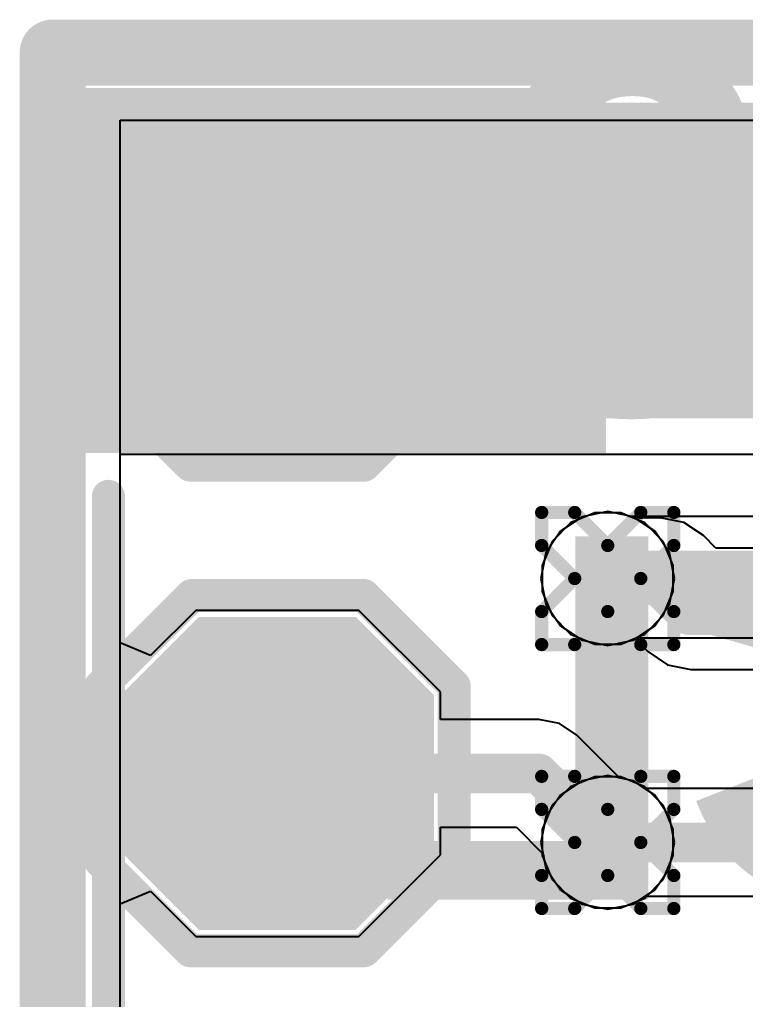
# Model space of a CAD drawing. Header units: inches. Extents: x 3 to 215, y 2 to 215.
# Drawn here: x 2.87 to 2.9798, y 3.0353 to 3.1836 of the extents above; entities that cross this region are included whole.
import ezdxf

# ---------------------------------------------------------------- set-up
doc = ezdxf.new("R2010")
doc.units = ezdxf.units.IN
doc.header["$MEASUREMENT"] = 0
for name, color, linetype in [('Board_Outline', 56, 'Continuous'), ('Bottom Layer', 5, 'Continuous'), ('Bottom Overlay', 54, 'Continuous'), ('Bottom Paste', 16, 'Continuous'), ('Bottom Solder', 6, 'Continuous'), ('Drill Drawing', 1, 'Continuous'), ('Layer 1', 16, 'Continuous'), ('Layer 2', 76, 'Continuous'), ('Top Layer', 1, 'Continuous'), ('Top Overlay', 2, 'Continuous'), ('Top Paste', 8, 'Continuous'), ('Top Solder', 216, 'Continuous'), ('Via Holes', 16, 'Continuous')]:
    doc.layers.add(name, color=color, linetype=linetype)
doc.styles.add('Arial_Bold', font='', dxfattribs={"height": 0.2})
doc.styles.get('Arial_Bold').set_extended_font_data('Arial', bold=True)

# ---------------------------------------------------------------- blocks, each defined once
blk = doc.blocks.new('T____________0_5___B_29')
at = {"layer": 'Bottom Layer'}
blk.add_hatch(color=5, dxfattribs=at).paths.add_polyline_path([(0.00984, 0.01969), (-0.00984, 0.01969), (-0.01969, 0.00984), (-0.01969, -0.00984), (-0.00984, -0.01969), (0.00984, -0.01969), (0.01969, -0.00984), (0.01969, 0.00984)])
at = {"layer": 'Bottom Paste'}
blk.add_hatch(color=16, dxfattribs=at).paths.add_polyline_path([(0.00984, 0.01969), (-0.00984, 0.01969), (-0.01969, 0.00984), (-0.01969, -0.00984), (-0.00984, -0.01969), (0.00984, -0.01969), (0.01969, -0.00984), (0.01969, 0.00984)])
at = {"layer": 'Bottom Solder'}
blk.add_hatch(color=6, dxfattribs=at).paths.add_polyline_path([(0.01184, 0.02369), (-0.01184, 0.02369), (-0.02369, 0.01184), (-0.02369, -0.01184), (-0.01184, -0.02369), (0.01184, -0.02369), (0.02369, -0.01184), (0.02369, 0.01184)])
at = {"layer": 'Bottom Overlay'}
for points in [[(-0.01328, 0.02672, 0.005, 0.005, 0), (-0.02684, 0.01316, 0.005, 0.005, 0)], [(-0.01328, 0.02672, 0.005, 0.005, 0), (0.01318, 0.02672, 0.005, 0.005, 0)], [(0.01318, 0.02672, 0.005, 0.005, 0), (0.02692, 0.01299, 0.005, 0.005, 0)], [(-0.02684, 0.01316, 0.005, 0.005, 0), (-0.02684, -0.01312, 0.005, 0.005, 0)], [(0.02692, 0.01299, 0.005, 0.005, 0), (0.02692, -0.01308, 0.005, 0.005, 0)], [(-0.02684, -0.01312, 0.005, 0.005, 0), (-0.01321, -0.02675, 0.005, 0.005, 0)], [(0.02692, -0.01308, 0.005, 0.005, 0), (0.01325, -0.02675, 0.005, 0.005, 0)], [(-0.01321, -0.02675, 0.005, 0.005, 0), (0.01325, -0.02675, 0.005, 0.005, 0)]]:
    blk.add_lwpolyline(points, format="xyseb", dxfattribs=at)
for points in [[(-0.01453, 0.02672, 0.0025, 0.0025, 1), (-0.01203, 0.02672, 0.0025, 0.0025, 1)], [(-0.01453, 0.02672, 0.0025, 0.0025, 1), (-0.01203, 0.02672, 0.0025, 0.0025, 1)], [(0.01193, 0.02672, 0.0025, 0.0025, 1), (0.01443, 0.02672, 0.0025, 0.0025, 1)], [(0.01193, 0.02672, 0.0025, 0.0025, 1), (0.01443, 0.02672, 0.0025, 0.0025, 1)], [(-0.02809, 0.01316, 0.0025, 0.0025, 1), (-0.02559, 0.01316, 0.0025, 0.0025, 1)], [(-0.02809, 0.01316, 0.0025, 0.0025, 1), (-0.02559, 0.01316, 0.0025, 0.0025, 1)], [(0.02567, 0.01299, 0.0025, 0.0025, 1), (0.02817, 0.01299, 0.0025, 0.0025, 1)], [(0.02567, 0.01299, 0.0025, 0.0025, 1), (0.02817, 0.01299, 0.0025, 0.0025, 1)], [(-0.02809, -0.01312, 0.0025, 0.0025, 1), (-0.02559, -0.01312, 0.0025, 0.0025, 1)], [(-0.02809, -0.01312, 0.0025, 0.0025, 1), (-0.02559, -0.01312, 0.0025, 0.0025, 1)], [(0.02567, -0.01308, 0.0025, 0.0025, 1), (0.02817, -0.01308, 0.0025, 0.0025, 1)], [(0.02567, -0.01308, 0.0025, 0.0025, 1), (0.02817, -0.01308, 0.0025, 0.0025, 1)], [(-0.01446, -0.02675, 0.0025, 0.0025, 1), (-0.01196, -0.02675, 0.0025, 0.0025, 1)], [(-0.01446, -0.02675, 0.0025, 0.0025, 1), (-0.01196, -0.02675, 0.0025, 0.0025, 1)], [(0.012, -0.02675, 0.0025, 0.0025, 1), (0.0145, -0.02675, 0.0025, 0.0025, 1)], [(0.012, -0.02675, 0.0025, 0.0025, 1), (0.0145, -0.02675, 0.0025, 0.0025, 1)]]:
    blk.add_lwpolyline(points, format="xyseb", close=True, dxfattribs=at)
blk = doc.blocks.new('T____________0_5___B_33')
at = {"layer": 'Bottom Layer'}
blk.add_hatch(color=5, dxfattribs=at).paths.add_polyline_path([(0.00984, 0.01969), (-0.00984, 0.01969), (-0.01969, 0.00984), (-0.01969, -0.00984), (-0.00984, -0.01969), (0.00984, -0.01969), (0.01969, -0.00984), (0.01969, 0.00984)])
at = {"layer": 'Bottom Paste'}
blk.add_hatch(color=16, dxfattribs=at).paths.add_polyline_path([(0.00984, 0.01969), (-0.00984, 0.01969), (-0.01969, 0.00984), (-0.01969, -0.00984), (-0.00984, -0.01969), (0.00984, -0.01969), (0.01969, -0.00984), (0.01969, 0.00984)])
at = {"layer": 'Bottom Solder'}
blk.add_hatch(color=6, dxfattribs=at).paths.add_polyline_path([(0.01184, 0.02369), (-0.01184, 0.02369), (-0.02369, 0.01184), (-0.02369, -0.01184), (-0.01184, -0.02369), (0.01184, -0.02369), (0.02369, -0.01184), (0.02369, 0.01184)])
at = {"layer": 'Bottom Overlay'}
for points in [[(-0.01328, 0.02672, 0.005, 0.005, 0), (-0.02684, 0.01316, 0.005, 0.005, 0)], [(-0.01328, 0.02672, 0.005, 0.005, 0), (0.01318, 0.02672, 0.005, 0.005, 0)], [(0.01318, 0.02672, 0.005, 0.005, 0), (0.02692, 0.01299, 0.005, 0.005, 0)], [(-0.02684, 0.01316, 0.005, 0.005, 0), (-0.02684, -0.01312, 0.005, 0.005, 0)], [(0.02692, 0.01299, 0.005, 0.005, 0), (0.02692, -0.01308, 0.005, 0.005, 0)], [(-0.02684, -0.01312, 0.005, 0.005, 0), (-0.01321, -0.02675, 0.005, 0.005, 0)], [(0.02692, -0.01308, 0.005, 0.005, 0), (0.01325, -0.02675, 0.005, 0.005, 0)], [(-0.01321, -0.02675, 0.005, 0.005, 0), (0.01325, -0.02675, 0.005, 0.005, 0)]]:
    blk.add_lwpolyline(points, format="xyseb", dxfattribs=at)
for points in [[(-0.01453, 0.02672, 0.0025, 0.0025, 1), (-0.01203, 0.02672, 0.0025, 0.0025, 1)], [(-0.01453, 0.02672, 0.0025, 0.0025, 1), (-0.01203, 0.02672, 0.0025, 0.0025, 1)], [(0.01193, 0.02672, 0.0025, 0.0025, 1), (0.01443, 0.02672, 0.0025, 0.0025, 1)], [(0.01193, 0.02672, 0.0025, 0.0025, 1), (0.01443, 0.02672, 0.0025, 0.0025, 1)], [(-0.02809, 0.01316, 0.0025, 0.0025, 1), (-0.02559, 0.01316, 0.0025, 0.0025, 1)], [(-0.02809, 0.01316, 0.0025, 0.0025, 1), (-0.02559, 0.01316, 0.0025, 0.0025, 1)], [(0.02567, 0.01299, 0.0025, 0.0025, 1), (0.02817, 0.01299, 0.0025, 0.0025, 1)], [(0.02567, 0.01299, 0.0025, 0.0025, 1), (0.02817, 0.01299, 0.0025, 0.0025, 1)], [(-0.02809, -0.01312, 0.0025, 0.0025, 1), (-0.02559, -0.01312, 0.0025, 0.0025, 1)], [(-0.02809, -0.01312, 0.0025, 0.0025, 1), (-0.02559, -0.01312, 0.0025, 0.0025, 1)], [(0.02567, -0.01308, 0.0025, 0.0025, 1), (0.02817, -0.01308, 0.0025, 0.0025, 1)], [(0.02567, -0.01308, 0.0025, 0.0025, 1), (0.02817, -0.01308, 0.0025, 0.0025, 1)], [(-0.01446, -0.02675, 0.0025, 0.0025, 1), (-0.01196, -0.02675, 0.0025, 0.0025, 1)], [(-0.01446, -0.02675, 0.0025, 0.0025, 1), (-0.01196, -0.02675, 0.0025, 0.0025, 1)], [(0.012, -0.02675, 0.0025, 0.0025, 1), (0.0145, -0.02675, 0.0025, 0.0025, 1)], [(0.012, -0.02675, 0.0025, 0.0025, 1), (0.0145, -0.02675, 0.0025, 0.0025, 1)]]:
    blk.add_lwpolyline(points, format="xyseb", close=True, dxfattribs=at)
blk = doc.blocks.new('V________T______36')
at = {"layer": 'Top Layer'}
blk.add_hatch(color=1, dxfattribs=at).paths.add_polyline_path([(0.12598, 0.08514), (0.17323, 0.08514), (0.17323, 0.01427), (0.12598, 0.01427)])
at = {"layer": 'Top Paste'}
blk.add_hatch(color=8, dxfattribs=at).paths.add_polyline_path([(0.12598, 0.08514), (0.17323, 0.08514), (0.17323, 0.01427), (0.12598, 0.01427)])
at = {"layer": 'Top Solder'}
blk.add_hatch(color=216, dxfattribs=at).paths.add_polyline_path([(0.12198, 0.08914), (0.17723, 0.08914), (0.17723, 0.01027), (0.12198, 0.01027)])
at = {"layer": 'Top Overlay'}
for points in [[(-0.11356, 0.08556, 0.005, 0.005, 0), (0.11544, 0.08556, 0.005, 0.005, 0)], [(0.15981, -0.00474, 0.005, 0.005, 0), (0.15981, -0.04528, 0.005, 0.005, 0)]]:
    blk.add_lwpolyline(points, format="xyseb", dxfattribs=at)
for points in [[(0.11419, 0.08556, 0.0025, 0.0025, 1), (0.11669, 0.08556, 0.0025, 0.0025, 1)], [(0.15856, -0.00474, 0.0025, 0.0025, 1), (0.16106, -0.00474, 0.0025, 0.0025, 1)]]:
    blk.add_lwpolyline(points, format="xyseb", close=True, dxfattribs=at)

msp = doc.modelspace()

# ---------------------------------------------------------------- hatches: boundary and pattern name
at = {"layer": 'Bottom Layer'}
msp.add_hatch(color=5, dxfattribs=at).paths.add_polyline_path([(2.8852, 3.12324), (3.047, 3.12324), (3.047, 3.171), (2.8852, 3.171)])
h = msp.add_hatch(color=5, dxfattribs=at)
edge = h.paths.add_edge_path()
edge.add_arc((2.959, 3.099), 0.00492, 0, 360)
h = msp.add_hatch(color=5, dxfattribs=at)
edge = h.paths.add_edge_path()
edge.add_arc((2.959, 3.05905), 0.00492, 0, 360)
at = {"layer": 'Layer 1'}
h = msp.add_hatch(color=16, dxfattribs=at)
edge = h.paths.add_edge_path()
edge.add_arc((2.959, 3.099), 0.00492, 0, 360)
h = msp.add_hatch(color=16, dxfattribs=at)
edge = h.paths.add_edge_path()
edge.add_arc((2.959, 3.05905), 0.00492, 0, 360)
at = {"layer": 'Layer 2'}
h = msp.add_hatch(color=76, dxfattribs=at)
edge = h.paths.add_edge_path()
edge.add_arc((2.959, 3.099), 0.00492, 0, 360)
h = msp.add_hatch(color=76, dxfattribs=at)
edge = h.paths.add_edge_path()
edge.add_arc((2.959, 3.05905), 0.00492, 0, 360)
at = {"layer": 'Top Layer'}
h = msp.add_hatch(color=1, dxfattribs=at)
edge = h.paths.add_edge_path()
edge.add_arc((2.959, 3.099), 0.00492, 0, 360)
h = msp.add_hatch(color=1, dxfattribs=at)
edge = h.paths.add_edge_path()
edge.add_arc((2.959, 3.05905), 0.00492, 0, 360)
at = {"layer": 'Via Holes'}
h = msp.add_hatch(color=7, dxfattribs=at)
edge = h.paths.add_edge_path()
edge.add_arc((2.959, 3.099), 0.00394, 0, 360)
h = msp.add_hatch(color=7, dxfattribs=at)
edge = h.paths.add_edge_path()
edge.add_arc((2.959, 3.05905), 0.00394, 0, 360)

# ---------------------------------------------------------------- linework, layer by layer
at = {"layer": 'Board_Outline'}
for points in [[(2.875, 3.1786, 0.01, 0.01, 0), (3.095, 3.1786, 0.01, 0.01, 0)], [(2.875, 2.814, 0.01, 0.01, 0), (2.875, 3.1786, 0.01, 0.01, 0)]]:
    msp.add_lwpolyline(points, format="xyseb", dxfattribs=at)
msp.add_lwpolyline([(2.8725, 3.1786, 0.005, 0.005, 1), (2.8775, 3.1786, 0.005, 0.005, 1)], format="xyseb", close=True, dxfattribs=at)
msp.add_lwpolyline([(2.8725, 3.1786, 0.005, 0.005, 1), (2.8775, 3.1786, 0.005, 0.005, 1)], format="xyseb", close=True, dxfattribs=at)
at = {"layer": 'Bottom Layer'}
for p, q in [((2.8852, 3.08926), (2.8852, 3.11783)), ((2.8852, 3.11783), (3.08895, 3.11783)), ((2.959, 3.10912), (2.95513, 3.10835)), ((2.96287, 3.10835), (2.959, 3.10912)), ((2.95513, 3.10835), (2.95185, 3.10615)), ((2.96615, 3.10615), (2.96287, 3.10835)), ((2.95185, 3.10615), (2.94965, 3.10287)), ((2.96835, 3.10287), (2.96615, 3.10615)), ((2.94965, 3.10287), (2.94888, 3.099)), ((2.96912, 3.099), (2.96835, 3.10287)), ((2.94888, 3.099), (2.94965, 3.09513)), ((2.96835, 3.09513), (2.96912, 3.099)), ((2.89666, 3.09418), (2.88981, 3.08734)), ((2.92134, 3.09418), (2.89666, 3.09418)), ((2.93369, 3.08184), (2.92134, 3.09418)), ((2.94965, 3.09513), (2.95185, 3.09185)), ((2.96615, 3.09185), (2.96835, 3.09513)), ((2.95185, 3.09185), (2.95513, 3.08965)), ((2.96287, 3.08965), (2.96615, 3.09185)), ((2.88981, 3.08734), (2.8852, 3.08926)), ((2.95513, 3.08965), (2.959, 3.08888)), ((2.959, 3.08888), (2.96287, 3.08965)), ((2.93369, 3.07766), (2.93369, 3.08184)), ((2.94855, 3.07766), (2.93369, 3.07766)), ((2.95168, 3.07704), (2.94855, 3.07766)), ((2.94855, 3.07766), (2.94855, 3.07766)), ((2.95432, 3.07527), (2.95168, 3.07704)), ((2.96077, 3.06882), (2.95432, 3.07527)), ((2.96287, 3.0684), (2.96077, 3.06882)), ((2.96615, 3.06621), (2.96287, 3.0684)), ((2.96835, 3.06293), (2.96615, 3.06621)), ((2.96912, 3.05905), (2.96835, 3.06293)), ((2.93369, 3.05716), (2.93369, 3.06134)), ((2.93369, 3.06134), (2.94518, 3.06134)), ((2.94518, 3.06134), (2.94924, 3.05728)), ((2.96835, 3.05518), (2.96912, 3.05905)), ((2.92134, 3.04481), (2.93369, 3.05716)), ((2.94924, 3.05728), (2.94965, 3.05518)), ((2.94965, 3.05518), (2.95185, 3.0519)), ((2.96615, 3.0519), (2.96835, 3.05518)), ((2.8852, 3.04974), (2.88981, 3.05166)), ((2.88981, 3.05166), (2.89666, 3.04481)), ((2.95185, 3.0519), (2.95513, 3.04971)), ((2.96287, 3.04971), (2.96615, 3.0519)), ((2.8852, 3.01576), (2.8852, 3.04974)), ((2.95513, 3.04971), (2.959, 3.04894)), ((2.959, 3.04894), (2.96287, 3.04971)), ((2.89666, 3.04481), (2.92134, 3.04481))]:
    msp.add_line(p, q, dxfattribs=at)
for points in [[(2.909, 3.143, 0.006, 0.006, 0), (2.91263, 3.13937, 0.006, 0.006, 0)], [(2.909, 3.0695, 0.006, 0.006, 0), (2.94855, 3.0695, 0.006, 0.006, 0)], [(2.94855, 3.0695, 0.006, 0.006, 0), (2.959, 3.05905, 0.006, 0.006, 0)]]:
    msp.add_lwpolyline(points, format="xyseb", dxfattribs=at)
for points in [[(2.9075, 3.143, 0.003, 0.003, 1), (2.9105, 3.143, 0.003, 0.003, 1)], [(2.91113, 3.13937, 0.003, 0.003, 1), (2.91413, 3.13937, 0.003, 0.003, 1)], [(2.9075, 3.0695, 0.003, 0.003, 1), (2.9105, 3.0695, 0.003, 0.003, 1)], [(2.94705, 3.0695, 0.003, 0.003, 1), (2.95005, 3.0695, 0.003, 0.003, 1)], [(2.94705, 3.0695, 0.003, 0.003, 1), (2.95005, 3.0695, 0.003, 0.003, 1)], [(2.9575, 3.05905, 0.003, 0.003, 1), (2.9605, 3.05905, 0.003, 0.003, 1)]]:
    msp.add_lwpolyline(points, format="xyseb", close=True, dxfattribs=at)
at = {"layer": 'Drill Drawing'}
for points in [[(2.949, 3.104, 0.002, 0.002, 0), (2.949, 3.109, 0.002, 0.002, 0)], [(2.949, 3.109, 0.002, 0.002, 0), (2.954, 3.109, 0.002, 0.002, 0)], [(2.954, 3.109, 0.002, 0.002, 0), (2.959, 3.104, 0.002, 0.002, 0)], [(2.959, 3.104, 0.002, 0.002, 0), (2.964, 3.109, 0.002, 0.002, 0)], [(2.964, 3.109, 0.002, 0.002, 0), (2.969, 3.109, 0.002, 0.002, 0)], [(2.969, 3.104, 0.002, 0.002, 0), (2.969, 3.109, 0.002, 0.002, 0)], [(2.949, 3.104, 0.002, 0.002, 0), (2.954, 3.099, 0.002, 0.002, 0)], [(2.964, 3.099, 0.002, 0.002, 0), (2.969, 3.104, 0.002, 0.002, 0)], [(2.949, 3.094, 0.002, 0.002, 0), (2.954, 3.099, 0.002, 0.002, 0)], [(2.964, 3.099, 0.002, 0.002, 0), (2.969, 3.094, 0.002, 0.002, 0)], [(2.949, 3.089, 0.002, 0.002, 0), (2.949, 3.094, 0.002, 0.002, 0)], [(2.954, 3.089, 0.002, 0.002, 0), (2.959, 3.094, 0.002, 0.002, 0)], [(2.959, 3.094, 0.002, 0.002, 0), (2.964, 3.089, 0.002, 0.002, 0)], [(2.969, 3.089, 0.002, 0.002, 0), (2.969, 3.094, 0.002, 0.002, 0)], [(2.949, 3.089, 0.002, 0.002, 0), (2.954, 3.089, 0.002, 0.002, 0)], [(2.964, 3.089, 0.002, 0.002, 0), (2.969, 3.089, 0.002, 0.002, 0)], [(2.949, 3.06405, 0.002, 0.002, 0), (2.949, 3.06905, 0.002, 0.002, 0)], [(2.949, 3.06905, 0.002, 0.002, 0), (2.954, 3.06905, 0.002, 0.002, 0)], [(2.954, 3.06905, 0.002, 0.002, 0), (2.959, 3.06405, 0.002, 0.002, 0)], [(2.959, 3.06405, 0.002, 0.002, 0), (2.964, 3.06905, 0.002, 0.002, 0)], [(2.964, 3.06905, 0.002, 0.002, 0), (2.969, 3.06905, 0.002, 0.002, 0)], [(2.969, 3.06405, 0.002, 0.002, 0), (2.969, 3.06905, 0.002, 0.002, 0)], [(2.949, 3.06405, 0.002, 0.002, 0), (2.954, 3.05905, 0.002, 0.002, 0)], [(2.964, 3.05905, 0.002, 0.002, 0), (2.969, 3.06405, 0.002, 0.002, 0)], [(2.949, 3.05405, 0.002, 0.002, 0), (2.954, 3.05905, 0.002, 0.002, 0)], [(2.964, 3.05905, 0.002, 0.002, 0), (2.969, 3.05405, 0.002, 0.002, 0)], [(2.949, 3.04905, 0.002, 0.002, 0), (2.949, 3.05405, 0.002, 0.002, 0)], [(2.954, 3.04905, 0.002, 0.002, 0), (2.959, 3.05405, 0.002, 0.002, 0)], [(2.959, 3.05405, 0.002, 0.002, 0), (2.964, 3.04905, 0.002, 0.002, 0)], [(2.969, 3.04905, 0.002, 0.002, 0), (2.969, 3.05405, 0.002, 0.002, 0)], [(2.949, 3.04905, 0.002, 0.002, 0), (2.954, 3.04905, 0.002, 0.002, 0)], [(2.964, 3.04905, 0.002, 0.002, 0), (2.969, 3.04905, 0.002, 0.002, 0)]]:
    msp.add_lwpolyline(points, format="xyseb", dxfattribs=at)
for points in [[(2.9485, 3.109, 0.001, 0.001, 1), (2.9495, 3.109, 0.001, 0.001, 1)], [(2.9485, 3.109, 0.001, 0.001, 1), (2.9495, 3.109, 0.001, 0.001, 1)], [(2.9535, 3.109, 0.001, 0.001, 1), (2.9545, 3.109, 0.001, 0.001, 1)], [(2.9535, 3.109, 0.001, 0.001, 1), (2.9545, 3.109, 0.001, 0.001, 1)], [(2.9635, 3.109, 0.001, 0.001, 1), (2.9645, 3.109, 0.001, 0.001, 1)], [(2.9635, 3.109, 0.001, 0.001, 1), (2.9645, 3.109, 0.001, 0.001, 1)], [(2.9685, 3.109, 0.001, 0.001, 1), (2.9695, 3.109, 0.001, 0.001, 1)], [(2.9685, 3.109, 0.001, 0.001, 1), (2.9695, 3.109, 0.001, 0.001, 1)], [(2.9485, 3.104, 0.001, 0.001, 1), (2.9495, 3.104, 0.001, 0.001, 1)], [(2.9485, 3.104, 0.001, 0.001, 1), (2.9495, 3.104, 0.001, 0.001, 1)], [(2.9585, 3.104, 0.001, 0.001, 1), (2.9595, 3.104, 0.001, 0.001, 1)], [(2.9585, 3.104, 0.001, 0.001, 1), (2.9595, 3.104, 0.001, 0.001, 1)], [(2.9685, 3.104, 0.001, 0.001, 1), (2.9695, 3.104, 0.001, 0.001, 1)], [(2.9685, 3.104, 0.001, 0.001, 1), (2.9695, 3.104, 0.001, 0.001, 1)], [(2.9535, 3.099, 0.001, 0.001, 1), (2.9545, 3.099, 0.001, 0.001, 1)], [(2.9535, 3.099, 0.001, 0.001, 1), (2.9545, 3.099, 0.001, 0.001, 1)], [(2.9635, 3.099, 0.001, 0.001, 1), (2.9645, 3.099, 0.001, 0.001, 1)], [(2.9635, 3.099, 0.001, 0.001, 1), (2.9645, 3.099, 0.001, 0.001, 1)], [(2.9485, 3.094, 0.001, 0.001, 1), (2.9495, 3.094, 0.001, 0.001, 1)], [(2.9485, 3.094, 0.001, 0.001, 1), (2.9495, 3.094, 0.001, 0.001, 1)], [(2.9585, 3.094, 0.001, 0.001, 1), (2.9595, 3.094, 0.001, 0.001, 1)], [(2.9585, 3.094, 0.001, 0.001, 1), (2.9595, 3.094, 0.001, 0.001, 1)], [(2.9685, 3.094, 0.001, 0.001, 1), (2.9695, 3.094, 0.001, 0.001, 1)], [(2.9685, 3.094, 0.001, 0.001, 1), (2.9695, 3.094, 0.001, 0.001, 1)], [(2.9485, 3.089, 0.001, 0.001, 1), (2.9495, 3.089, 0.001, 0.001, 1)], [(2.9485, 3.089, 0.001, 0.001, 1), (2.9495, 3.089, 0.001, 0.001, 1)], [(2.9535, 3.089, 0.001, 0.001, 1), (2.9545, 3.089, 0.001, 0.001, 1)], [(2.9535, 3.089, 0.001, 0.001, 1), (2.9545, 3.089, 0.001, 0.001, 1)], [(2.9635, 3.089, 0.001, 0.001, 1), (2.9645, 3.089, 0.001, 0.001, 1)], [(2.9635, 3.089, 0.001, 0.001, 1), (2.9645, 3.089, 0.001, 0.001, 1)], [(2.9685, 3.089, 0.001, 0.001, 1), (2.9695, 3.089, 0.001, 0.001, 1)], [(2.9685, 3.089, 0.001, 0.001, 1), (2.9695, 3.089, 0.001, 0.001, 1)], [(2.9485, 3.06905, 0.001, 0.001, 1), (2.9495, 3.06905, 0.001, 0.001, 1)], [(2.9485, 3.06905, 0.001, 0.001, 1), (2.9495, 3.06905, 0.001, 0.001, 1)], [(2.9535, 3.06905, 0.001, 0.001, 1), (2.9545, 3.06905, 0.001, 0.001, 1)], [(2.9535, 3.06905, 0.001, 0.001, 1), (2.9545, 3.06905, 0.001, 0.001, 1)], [(2.9635, 3.06905, 0.001, 0.001, 1), (2.9645, 3.06905, 0.001, 0.001, 1)], [(2.9635, 3.06905, 0.001, 0.001, 1), (2.9645, 3.06905, 0.001, 0.001, 1)], [(2.9685, 3.06905, 0.001, 0.001, 1), (2.9695, 3.06905, 0.001, 0.001, 1)], [(2.9685, 3.06905, 0.001, 0.001, 1), (2.9695, 3.06905, 0.001, 0.001, 1)], [(2.9485, 3.06405, 0.001, 0.001, 1), (2.9495, 3.06405, 0.001, 0.001, 1)], [(2.9485, 3.06405, 0.001, 0.001, 1), (2.9495, 3.06405, 0.001, 0.001, 1)], [(2.9585, 3.06405, 0.001, 0.001, 1), (2.9595, 3.06405, 0.001, 0.001, 1)], [(2.9585, 3.06405, 0.001, 0.001, 1), (2.9595, 3.06405, 0.001, 0.001, 1)], [(2.9685, 3.06405, 0.001, 0.001, 1), (2.9695, 3.06405, 0.001, 0.001, 1)], [(2.9685, 3.06405, 0.001, 0.001, 1), (2.9695, 3.06405, 0.001, 0.001, 1)], [(2.9535, 3.05905, 0.001, 0.001, 1), (2.9545, 3.05905, 0.001, 0.001, 1)], [(2.9535, 3.05905, 0.001, 0.001, 1), (2.9545, 3.05905, 0.001, 0.001, 1)], [(2.9635, 3.05905, 0.001, 0.001, 1), (2.9645, 3.05905, 0.001, 0.001, 1)], [(2.9635, 3.05905, 0.001, 0.001, 1), (2.9645, 3.05905, 0.001, 0.001, 1)], [(2.9485, 3.05405, 0.001, 0.001, 1), (2.9495, 3.05405, 0.001, 0.001, 1)], [(2.9485, 3.05405, 0.001, 0.001, 1), (2.9495, 3.05405, 0.001, 0.001, 1)], [(2.9585, 3.05405, 0.001, 0.001, 1), (2.9595, 3.05405, 0.001, 0.001, 1)], [(2.9585, 3.05405, 0.001, 0.001, 1), (2.9595, 3.05405, 0.001, 0.001, 1)], [(2.9685, 3.05405, 0.001, 0.001, 1), (2.9695, 3.05405, 0.001, 0.001, 1)], [(2.9685, 3.05405, 0.001, 0.001, 1), (2.9695, 3.05405, 0.001, 0.001, 1)], [(2.9485, 3.04905, 0.001, 0.001, 1), (2.9495, 3.04905, 0.001, 0.001, 1)], [(2.9485, 3.04905, 0.001, 0.001, 1), (2.9495, 3.04905, 0.001, 0.001, 1)], [(2.9535, 3.04905, 0.001, 0.001, 1), (2.9545, 3.04905, 0.001, 0.001, 1)], [(2.9535, 3.04905, 0.001, 0.001, 1), (2.9545, 3.04905, 0.001, 0.001, 1)], [(2.9635, 3.04905, 0.001, 0.001, 1), (2.9645, 3.04905, 0.001, 0.001, 1)], [(2.9635, 3.04905, 0.001, 0.001, 1), (2.9645, 3.04905, 0.001, 0.001, 1)], [(2.9685, 3.04905, 0.001, 0.001, 1), (2.9695, 3.04905, 0.001, 0.001, 1)], [(2.9685, 3.04905, 0.001, 0.001, 1), (2.9695, 3.04905, 0.001, 0.001, 1)]]:
    msp.add_lwpolyline(points, format="xyseb", close=True, dxfattribs=at)
at = {"layer": 'Layer 1'}
for p, q in [((2.8852, 2.8242), (2.8852, 3.1684)), ((2.8852, 3.1684), (3.08352, 3.1684)), ((2.95703, 3.10892), (2.95338, 3.10741)), ((2.96097, 3.10892), (2.95703, 3.10892)), ((2.96226, 3.10839), (2.96097, 3.10892)), ((2.95338, 3.10741), (2.95059, 3.10462)), ((3.08158, 3.10839), (2.96226, 3.10839)), ((2.95059, 3.10462), (2.94908, 3.10097)), ((2.94908, 3.10097), (2.94908, 3.09703)), ((2.94908, 3.09703), (2.95059, 3.09338)), ((2.95059, 3.09338), (2.95338, 3.09059)), ((2.95338, 3.09059), (2.95703, 3.08908)), ((2.96097, 3.08908), (2.96328, 3.09004)), ((2.96328, 3.09004), (3.08158, 3.09004)), ((2.95703, 3.08908), (2.96097, 3.08908)), ((2.95703, 3.06898), (2.95338, 3.06746)), ((2.96097, 3.06898), (2.95703, 3.06898)), ((2.96462, 3.06746), (2.96097, 3.06898)), ((2.95338, 3.06746), (2.95059, 3.06467)), ((2.96487, 3.06721), (2.96462, 3.06746)), ((3.08056, 3.06721), (2.96487, 3.06721)), ((2.95059, 3.06467), (2.94908, 3.06103)), ((2.94908, 3.06103), (2.94908, 3.05708)), ((2.94908, 3.05708), (2.95059, 3.05343)), ((2.95059, 3.05343), (2.95338, 3.05064)), ((2.96462, 3.05064), (2.96487, 3.0509)), ((2.96487, 3.0509), (3.08056, 3.0509)), ((2.95338, 3.05064), (2.95703, 3.04913)), ((2.96097, 3.04913), (2.96462, 3.05064)), ((2.95703, 3.04913), (2.96097, 3.04913))]:
    msp.add_line(p, q, dxfattribs=at)
for points in [[(2.959, 3.09921, 0.008, 0.008, 0), (3.092, 3.09921, 0.008, 0.008, 0)], [(2.959, 3.05905, 0.006, 0.006, 0), (3.092, 3.05905, 0.006, 0.006, 0)]]:
    msp.add_lwpolyline(points, format="xyseb", dxfattribs=at)
for points in [[(2.957, 3.09921, 0.004, 0.004, 1), (2.961, 3.09921, 0.004, 0.004, 1)], [(2.9575, 3.05905, 0.003, 0.003, 1), (2.9605, 3.05905, 0.003, 0.003, 1)]]:
    msp.add_lwpolyline(points, format="xyseb", close=True, dxfattribs=at)
at = {"layer": 'Layer 2'}
for p, q in [((2.8852, 2.8242), (2.8852, 3.1684)), ((2.8852, 3.1684), (3.08352, 3.1684)), ((2.95703, 3.10892), (2.95338, 3.10741)), ((2.96097, 3.10892), (2.95703, 3.10892)), ((2.96462, 3.10741), (2.96097, 3.10892)), ((2.95338, 3.10741), (2.95059, 3.10462)), ((2.96741, 3.10462), (2.96462, 3.10741)), ((2.95059, 3.10462), (2.94908, 3.10097)), ((2.96892, 3.10097), (2.96741, 3.10462)), ((2.94908, 3.10097), (2.94908, 3.09703)), ((2.96892, 3.09703), (2.96892, 3.10097)), ((2.94908, 3.09703), (2.95059, 3.09338)), ((2.96741, 3.09338), (2.96892, 3.09703)), ((2.95059, 3.09338), (2.95338, 3.09059)), ((2.96462, 3.09059), (2.96741, 3.09338)), ((2.95338, 3.09059), (2.95703, 3.08908)), ((2.96097, 3.08908), (2.96462, 3.09059)), ((2.95703, 3.08908), (2.96097, 3.08908)), ((2.95703, 3.06898), (2.95338, 3.06746)), ((2.96097, 3.06898), (2.95703, 3.06898)), ((2.96462, 3.06746), (2.96097, 3.06898)), ((2.95338, 3.06746), (2.95059, 3.06467)), ((2.96741, 3.06467), (2.96462, 3.06746)), ((2.95059, 3.06467), (2.94908, 3.06103)), ((2.96892, 3.06103), (2.96741, 3.06467)), ((2.94908, 3.06103), (2.94908, 3.05708)), ((2.96892, 3.05708), (2.96892, 3.06103)), ((2.94908, 3.05708), (2.95059, 3.05343)), ((2.96741, 3.05343), (2.96892, 3.05708)), ((2.95059, 3.05343), (2.95338, 3.05064)), ((2.96462, 3.05064), (2.96741, 3.05343)), ((2.95338, 3.05064), (2.95703, 3.04913)), ((2.96097, 3.04913), (2.96462, 3.05064)), ((2.95703, 3.04913), (2.96097, 3.04913))]:
    msp.add_line(p, q, dxfattribs=at)
at = {"layer": 'Top Layer'}
for p, q in [((2.8852, 2.8242), (2.8852, 3.1684)), ((2.8852, 3.1684), (3.06281, 3.1684)), ((2.959, 3.10912), (2.95513, 3.10835)), ((2.96287, 3.10835), (2.959, 3.10912)), ((2.95513, 3.10835), (2.95185, 3.10615)), ((2.96312, 3.10818), (2.96287, 3.10835)), ((2.967, 3.10818), (2.96312, 3.10818)), ((2.97051, 3.10748), (2.967, 3.10818)), ((2.97349, 3.10549), (2.97051, 3.10748)), ((2.95185, 3.10615), (2.94965, 3.10287)), ((2.97538, 3.1036), (2.97349, 3.10549)), ((2.94965, 3.10287), (2.94888, 3.099)), ((2.98221, 3.1036), (2.97538, 3.1036)), ((2.94888, 3.099), (2.94965, 3.09513)), ((2.94965, 3.09513), (2.95185, 3.09185)), ((2.95185, 3.09185), (2.95513, 3.08965)), ((2.95513, 3.08965), (2.959, 3.08888)), ((2.959, 3.08888), (2.96287, 3.08965)), ((2.96287, 3.08965), (2.96312, 3.08982)), ((2.96312, 3.08982), (2.9632, 3.08982)), ((2.9632, 3.08982), (2.96509, 3.08794)), ((2.96509, 3.08794), (2.96806, 3.08595)), ((2.96806, 3.08595), (2.97157, 3.08525)), ((2.97157, 3.08525), (2.98221, 3.08525)), ((2.959, 3.06917), (2.95513, 3.0684)), ((2.96287, 3.0684), (2.959, 3.06917)), ((2.95513, 3.0684), (2.95185, 3.06621)), ((2.96615, 3.06621), (2.96287, 3.0684)), ((2.95185, 3.06621), (2.94965, 3.06293)), ((2.96835, 3.06293), (2.96615, 3.06621)), ((2.94965, 3.06293), (2.94888, 3.05905)), ((2.96912, 3.05905), (2.96835, 3.06293)), ((2.94888, 3.05905), (2.94965, 3.05518)), ((2.96835, 3.05518), (2.96912, 3.05905)), ((2.94965, 3.05518), (2.95185, 3.0519)), ((2.96615, 3.0519), (2.96835, 3.05518)), ((2.95185, 3.0519), (2.95513, 3.04971)), ((2.96287, 3.04971), (2.96615, 3.0519)), ((2.95513, 3.04971), (2.959, 3.04894)), ((2.959, 3.04894), (2.96287, 3.04971))]:
    msp.add_line(p, q, dxfattribs=at)
for points in [[(2.959, 3.099, 0.008, 0.008, 0), (2.967, 3.099, 0.008, 0.008, 0)], [(2.967, 3.099, 0.008, 0.008, 0), (2.97157, 3.09443, 0.008, 0.008, 0)], [(2.97157, 3.09443, 0.008, 0.008, 0), (3.0187, 3.09443, 0.008, 0.008, 0)]]:
    msp.add_lwpolyline(points, format="xyseb", dxfattribs=at)
for points in [[(2.957, 3.099, 0.004, 0.004, 1), (2.961, 3.099, 0.004, 0.004, 1)], [(2.965, 3.099, 0.004, 0.004, 1), (2.969, 3.099, 0.004, 0.004, 1)], [(2.965, 3.099, 0.004, 0.004, 1), (2.969, 3.099, 0.004, 0.004, 1)], [(2.96957, 3.09443, 0.004, 0.004, 1), (2.97357, 3.09443, 0.004, 0.004, 1)], [(2.96957, 3.09443, 0.004, 0.004, 1), (2.97357, 3.09443, 0.004, 0.004, 1)]]:
    msp.add_lwpolyline(points, format="xyseb", close=True, dxfattribs=at)

# ---------------------------------------------------------------- block references
at = {"rotation": 90}
for name, p in [('T____________0_5___B_29', (2.909, 3.143)), ('V________T______36', (2.969, 2.996)), ('T____________0_5___B_33', (2.909, 3.0695))]:
    msp.add_blockref(name, p, dxfattribs=at)

# ---------------------------------------------------------------- texts
at = {"layer": 'Bottom Overlay', "style": 'Arial_Bold', "text_generation_flag": 2}
for s, p in [('1V8', (3.078, 3.12389)), ('SCL', (3.077, 3.05037))]:
    msp.add_text(s, height=0.055, dxfattribs=at).set_placement(p)

doc.saveas('drawing.dxf')
